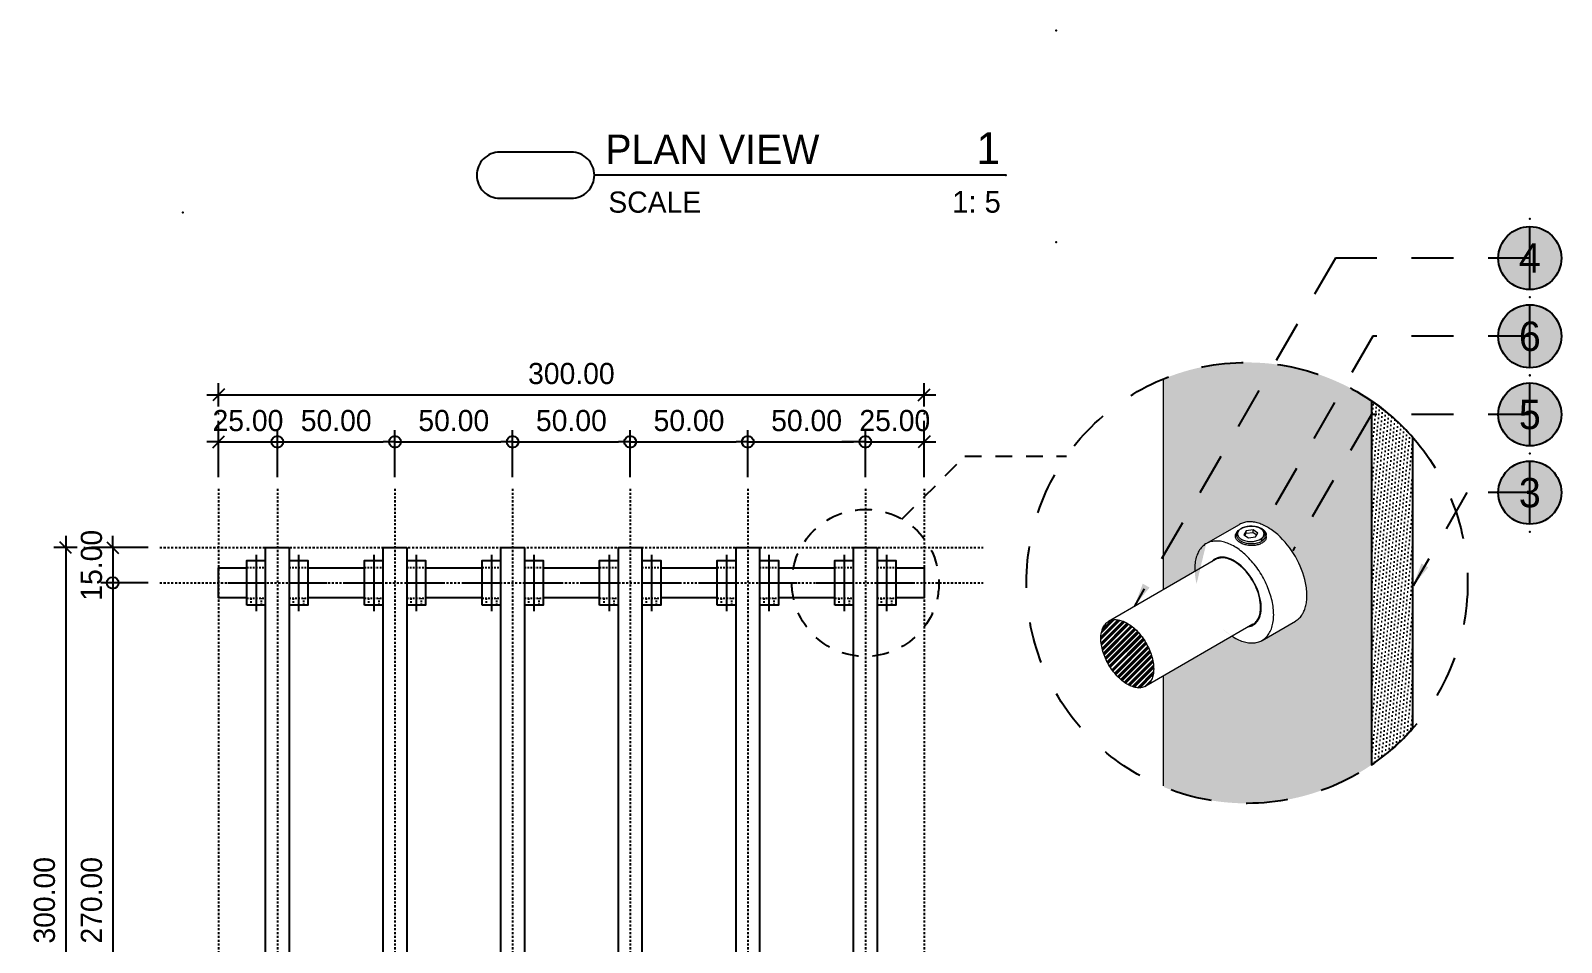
# Model space of a CAD drawing. Header units: millimetres. Extents: x -244126 to 368105, y -173968 to 259060.
# Drawn here: x 2753 to 3404, y 37141 to 37529 of the extents above; entities that cross this region are included whole.
import ezdxf
from ezdxf.enums import TextEntityAlignment as Align
from ezdxf.xclip import XClip

# ---------------------------------------------------------------- set-up
doc = ezdxf.new("R2010")
doc.units = ezdxf.units.MM
doc.header["$MEASUREMENT"] = 0
doc.header["$XCLIPFRAME"] = 0
for name, pattern in [('005_GG_TA_LINE', [13.75, 5, -1.25, 1.25, -1.25, 5]), ('ACAD_ISO04W100', [30, 24, -3, 0, -3]), ('BORDER2', [22.225, 6.35, -3.175, 6.35, -3.175, 0, -3.175]), ('CENTER', [2, 1.25, -0.25, 0.25, -0.25]), ('HIDDEN', [9.525, 6.35, -3.175]), ('TA_GL_000.00010', [0.000275, 0.0001, -2.5e-05, 2.5e-05, -2.5e-05, 0.0001]), ('TA_HL_001.00', [6.5, 3.55, -2.95]), ('TA_HL_002.00', [13, 7.1, -5.9]), ('TA_HL_003.00000', [19.5, 10.65, -8.85]), ('TA_HL_005.00000', [32.5, 17.75, -14.75]), ('TA_L0.25', [1.625, 0.8875, -0.7375]), ('TA_L1', [6.5, 3.55, -2.95])]:
    doc.linetypes.add(name, pattern=pattern)
for name, color, linetype in [('000 - D I M', 6, 'Continuous'), ('000 - GRID', 8, 'CENTER'), ('000 - H A T C H', 8, 'Continuous'), ('000 - SYMBOL CON', 1, 'Continuous'), ('000 - T E X T', 4, 'Continuous'), ('000 - WIPEOUT', 250, 'Continuous'), ('001 - ASCESSORIES', 1, 'Continuous'), ('002 - STRUCTURAL STEEL', 4, 'Continuous'), ('A04_TUBE SERIES', 7, 'Continuous')]:
    doc.layers.add(name, color=color, linetype=linetype)
doc.styles.add('BROWALLIA', font='BrowalliaUPC.ttf')
doc.styles.add('Cetury Gothic', font='GOTHIC.TTF')
doc.styles.add('CORDIA', font='cordia.shx')
doc.styles.add('MtXpl_BrowalliaUPC', font='BrowalliaUPC.ttf')
doc.styles.add('TA', font='Cordia New.ttf', dxfattribs={"height": 4.5})
doc.dimstyles.new('DIM C-C', dxfattribs={"dimtxt": 0.18, "dimasz": 0.1, "dimexe": 0.1, "dimexo": 0.1, "dimgap": 0.09, "dimtad": 1, "dimtoh": 1, "dimzin": 0, "dimdsep": 46, "dimtxsty": 'CORDIA', "dimblk": 'ORIGIN', "dimcen": 0.1, "dimdle": 0.1, "dimclrd": 40, "dimclre": 140, "dimclrt": 3, "dimadec": 0, "dimazin": 0, "dimtfac": 1, "dimtix": 1, "dimtmove": 2, "dimatfit": 3, "dimfxl": 1, "dimtolj": 1, "dimtzin": 0, "dimarcsym": 0})
doc.dimstyles.new('DIM C-E', dxfattribs={"dimscale": 2, "dimtxt": 0.18, "dimasz": 0.1, "dimexe": 0.1, "dimexo": 0.1, "dimgap": 0.09, "dimtad": 1, "dimtoh": 1, "dimzin": 0, "dimdsep": 46, "dimtxsty": 'CORDIA', "dimblk1": 'ORIGIN', "dimblk2": 'OBLIQUE', "dimsah": 1, "dimcen": 0.1, "dimdle": 0.1, "dimclrd": 40, "dimclre": 140, "dimclrt": 3, "dimadec": 0, "dimazin": 0, "dimtfac": 1, "dimtix": 1, "dimtmove": 2, "dimatfit": 3, "dimfxl": 1, "dimtolj": 1, "dimtzin": 0, "dimarcsym": 0})
doc.dimstyles.new('DIM E-C', dxfattribs={"dimscale": 2, "dimtxt": 0.18, "dimasz": 0.1, "dimexe": 0.1, "dimexo": 0.1, "dimgap": 0.09, "dimtad": 1, "dimtoh": 1, "dimzin": 0, "dimdsep": 46, "dimtxsty": 'CORDIA', "dimblk1": 'OBLIQUE', "dimblk2": 'ORIGIN', "dimsah": 1, "dimcen": 0.1, "dimdle": 0.1, "dimclrd": 40, "dimclre": 140, "dimclrt": 3, "dimadec": 0, "dimazin": 0, "dimtfac": 1, "dimtix": 1, "dimtmove": 2, "dimatfit": 3, "dimfxl": 1, "dimtolj": 1, "dimtzin": 0, "dimarcsym": 0})
doc.dimstyles.new('DIM E-E', dxfattribs={"dimscale": 2, "dimtxt": 0.18, "dimasz": 0.1, "dimexe": 0.1, "dimexo": 0.1, "dimgap": 0.09, "dimtad": 1, "dimtoh": 1, "dimzin": 0, "dimdsep": 46, "dimtxsty": 'CORDIA', "dimblk": 'OBLIQUE', "dimcen": 0.1, "dimdle": 0.1, "dimclrd": 40, "dimclre": 140, "dimclrt": 3, "dimadec": 0, "dimazin": 0, "dimtfac": 1, "dimtix": 1, "dimtmove": 2, "dimatfit": 3, "dimfxl": 1, "dimtolj": 1, "dimtzin": 0, "dimarcsym": 0})

# ---------------------------------------------------------------- blocks, each defined once
blk = doc.blocks.new('*U1674')
at = {"linetype": '005_GG_TA_LINE'}
blk.add_point((125, 592.5), dxfattribs=at)
at = {"color": 4, "style": 'TA'}
blk.add_attdef('PAPER_SIZE', text='', height=6.25, dxfattribs=at).set_placement((1421.5, 24.94), align=Align.MIDDLE_RIGHT)
blk.add_attdef('SCALE_SIZE', text='', height=6.25, dxfattribs=at).set_placement((1433.78, 25.07), align=Align.MIDDLE_LEFT)
at = {"layer": '000 - T E X T', "color": 250, "style": 'TA'}
for tag, height, p in [('SUPERLINK', 5, (43.16, 1039.41)), ('NAMEFILE', 5, (43.16, 1029.41)), ('SC', 100, (8.41, 938.03))]:
    blk.add_attdef(tag, text='', height=height, dxfattribs=at).set_placement(p, align=Align.MIDDLE_LEFT)
at = {"layer": '000 - T E X T', "color": 4, "style": 'TA'}
for tag, height, p in [('NAME_JOB_1', 5, (1309.16, 845.63)), ('NAME_JOB_2', 5, (1309.16, 834.72)), ('NAME_PROJECT_1', 7.5, (1234.52, 797.42)), ('NAME_PROJECT_2', 7.5, (1234.52, 778.92)), ('NAME_PROJECT_3', 7.5, (1234.52, 760.42)), ('CODE_VALUE_1', 4.75, (1302.87, 722.8)), ('CODE_VALUE_2', 4.75, (1302.87, 707.8)), ('PART_NAME_VALUE_1', 4.75, (1302.87, 689.69)), ('PART_NAME_VALUE_2', 4.75, (1302.87, 674.69)), ('PART_NAME_VALUE_3', 4.75, (1302.87, 659.69)), ('MATTERIAL_VALUE_1', 9, (1304.89, 642.26)), ('SPEC_VALUE', 9, (1304.89, 621.71)), ('THICKNESS_VALUE', 9, (1304.89, 601.32)), ('COATING_VALUE_1', 9, (1304.89, 581.25)), ('COATING_VALUE_2', 9, (1304.89, 561.18)), ('NAME_TITLE_1', 6, (1236.27, 194.04)), ('NAME_TITLE_2', 6, (1236.27, 177.39)), ('NAME_TITLE_3', 6, (1236.27, 160.74)), ('DRAWING_NO1', 6, (1236.53, 82.29)), ('DRAWING_NO2', 6, (1236.53, 62.29))]:
    blk.add_attdef(tag, text='', height=height, dxfattribs=at).set_placement(p, align=Align.MIDDLE_LEFT)
for tag, p in [('NAME_DAFT', (1383.53, 340.54)), ('NAME_CHECKED', (1383.53, 306.49)), ('NAME_DESIGNER', (1383.53, 273.03)), ('NAME_DESIGN_MGR', (1383.53, 237.79))]:
    blk.add_attdef(tag, text='', height=9, dxfattribs=at).set_placement(p, align=Align.MIDDLE_CENTER)
for tag, p, height in [('REV', (1383.82, 125.62), 9.38), ('NAME_REMARK', (138.21, 43.26), 10)]:
    blk.add_attdef(tag, p, '', height=height, dxfattribs=at)
at = {"layer": '000 - T E X T', "color": 4, "style": 'Cetury Gothic'}
for tag, p in [('SHEET_NO.', (1403.95, 84.99)), ('TOTAL_SHEET_NO.', (1402.41, 44.1))]:
    blk.add_attdef(tag, text='', height=9, dxfattribs=at).set_placement(p, align=Align.CENTER)
blk = doc.blocks.new('*U1509')
at = {"color": 0, "linetype": 'ByBlock', "ltscale": 3}
for points in [[(-120, 0), (-120, -300), (-130, -300), (-130, 0)], [(-70, 0), (-70, -300), (-80, -300), (-80, 0)], [(-20, 0), (-20, -300), (-30, -300), (-30, 0)], [(30, 0), (30, -300), (20, -300), (20, 0)], [(80, 0), (80, -300), (70, -300), (70, 0)], [(130, 0), (130, -300), (120, -300), (120, 0)]]:
    blk.add_wipeout(points, dxfattribs=at).dxf.layer = '000 - WIPEOUT'
at = {"layer": 'A04_TUBE SERIES', "color": 0, "linetype": 'ByBlock', "ltscale": 3}
for points in [[(-120, 0), (-120, -300), (-130, -300), (-130, 0)], [(-70, 0), (-70, -300), (-80, -300), (-80, 0)], [(-20, 0), (-20, -300), (-30, -300), (-30, 0)], [(30, 0), (30, -300), (20, -300), (20, 0)], [(80, 0), (80, -300), (70, -300), (70, 0)], [(130, 0), (130, -300), (120, -300), (120, 0)]]:
    blk.add_lwpolyline(points, close=True, dxfattribs=at)
blk = doc.blocks.new('*U1505')
at = {"color": 0}
blk.add_wipeout([(-150, 6.35), (150, 6.35), (150, -6.35), (-150, -6.35)], dxfattribs=at).dxf.layer = '000 - WIPEOUT'
at = {"layer": '002 - STRUCTURAL STEEL', "color": 0, "linetype": 'ByBlock'}
blk.add_lwpolyline([(-150, 6.35), (150, 6.35), (150, -6.35), (-150, -6.35)], close=True, dxfattribs=at)
blk = doc.blocks.new('000 - FAMELINE_STAINLESS_STEEL_LOCKING_BUSH_(SS-LKB-01)_TOP_VIEW')
at = {"color": 2}
blk.add_wipeout([(-9.5, 4), (9.5, 4), (9.5, -4), (-9.5, -4)], dxfattribs=at).dxf.layer = '000 - WIPEOUT'
at = {"layer": '001 - ASCESSORIES', "linetype": 'TA_L1', "ltscale": 0.2}
for p, q in [((-6.5, 2.25), (-9.5, 2.25)), ((-6.5, 4), (-6.5, -4)), ((6.5, 4), (6.5, -4)), ((-9.5, -2.25), (-6.5, -2.25))]:
    blk.add_line(p, q, dxfattribs=at)
at = {"layer": '001 - ASCESSORIES', "color": 2}
blk.add_lwpolyline([(-9.5, 4), (9.5, 4), (9.5, -4), (-9.5, -4)], close=True, dxfattribs=at)
at = {"layer": 'Defpoints', "color": 250}
for p, q in [((0, 12), (0, -12)), ((12, 0), (-12, 0))]:
    blk.add_line(p, q, dxfattribs=at)
blk = doc.blocks.new('*U1507')
at = {"rotation": 90}
for p in [(-134, 0), (-66, 0), (-16, 0), (34, 0), (84, 0), (134, 0)]:
    blk.add_blockref('000 - FAMELINE_STAINLESS_STEEL_LOCKING_BUSH_(SS-LKB-01)_TOP_VIEW', p, dxfattribs=at)
for p in [(-116, 0), (-84, 0), (-34, 0), (16, 0), (66, 0), (116, 0)]:
    blk.add_blockref('000 - FAMELINE_STAINLESS_STEEL_LOCKING_BUSH_(SS-LKB-01)_TOP_VIEW', p, dxfattribs=at)
blk = doc.blocks.new('*U548')
at = {"color": 3}
blk.add_point((0, -300), dxfattribs=at)
at = {"layer": '000 - GRID', "color": 0, "linetype": 'ByBlock'}
blk.add_line((0, 25), (0, -325), dxfattribs=at)
at = {"layer": '000 - GRID', "color": 0}
blk.add_point((0, 0), dxfattribs=at)
at = {"style": 'TA', "flags": 1}
blk.add_attdef('LOCATION', (6, 6), '', height=4.5, dxfattribs=at)
blk = doc.blocks.new('_Oblique')
at = {"color": 0, "linetype": 'ByBlock', "lineweight": -2}
blk.add_line((-0.5, -0.5), (0.5, 0.5), dxfattribs=at)
blk = doc.blocks.new('_Origin')
at = {"color": 0, "linetype": 'ByBlock', "lineweight": -2}
blk.add_line((0, 0), (-1, 0), dxfattribs=at)
blk.add_circle((0, 0), 0.5, dxfattribs=at)
blk = doc.blocks.new('*D1935')
at = {"layer": '000 - D I M', "color": 40, "lineweight": -2, "transparency": 16777216}
for p, q in [((2787.97, 37309.28), (2787.97, 37314.28)), ((2787.97, 37309.28), (2787.97, 37294.28)), ((2787.97, 37289.28), (2787.97, 37284.28))]:
    blk.add_line(p, q, dxfattribs=at)
at = {"layer": '000 - D I M', "color": 140, "linetype": 'ACAD_ISO04W100', "lineweight": -2, "transparency": 16777216}
for p, q in [((2802.97, 37309.28), (2782.97, 37309.28)), ((2802.97, 37294.28), (2782.97, 37294.28))]:
    blk.add_line(p, q, dxfattribs=at)
at = {"layer": 'Defpoints', "color": 0, "transparency": 16777216}
for p in [(2807.97, 37309.28), (2787.97, 37294.28), (2807.97, 37294.28)]:
    blk.add_point(p, dxfattribs=at)
at = {"layer": '000 - D I M', "color": 40, "lineweight": -2, "transparency": 16777216, "xscale": 5, "yscale": 5, "zscale": 5}
for name, p, rotation in [('_Oblique', (2787.97, 37309.28), 270), ('_Origin', (2787.97, 37294.28), 90)]:
    blk.add_blockref(name, p, dxfattribs=dict(at, rotation=rotation))
at = {"layer": '000 - D I M', "color": 3, "transparency": 16777216, "insert": (2778.97, 37301.78), "char_height": 9, "attachment_point": 5, "rotation": 90, "style": 'CORDIA'}
blk.add_mtext('\\A1;15.00', dxfattribs=at)
blk = doc.blocks.new('*D1936')
at = {"layer": '000 - D I M', "color": 140, "linetype": 'ACAD_ISO04W100', "lineweight": -2, "transparency": 16777216}
for p, q in [((2802.97, 37294.28), (2782.97, 37294.28)), ((2802.97, 37024.28), (2782.97, 37024.28))]:
    blk.add_line(p, q, dxfattribs=at)
at = {"layer": '000 - D I M', "color": 40, "lineweight": -2, "transparency": 16777216}
blk.add_line((2787.97, 37289.28), (2787.97, 37029.28), dxfattribs=at)
at = {"layer": 'Defpoints', "color": 0, "transparency": 16777216}
for p in [(2807.97, 37294.28), (2787.97, 37024.28), (2807.97, 37024.28)]:
    blk.add_point(p, dxfattribs=at)
at = {"layer": '000 - D I M', "color": 40, "lineweight": -2, "transparency": 16777216, "xscale": 5, "yscale": 5, "zscale": 5}
for p, rotation in [((2787.97, 37294.28), 90), ((2787.97, 37024.28), 270)]:
    blk.add_blockref('_Origin', p, dxfattribs=dict(at, rotation=rotation))
at = {"layer": '000 - D I M', "color": 3, "transparency": 16777216, "insert": (2778.97, 37159.28), "char_height": 9, "attachment_point": 5, "rotation": 90, "style": 'CORDIA'}
blk.add_mtext('\\A1;270.00', dxfattribs=at)
blk = doc.blocks.new('*D1938')
at = {"layer": '000 - D I M', "color": 40, "lineweight": -2, "transparency": 16777216}
blk.add_line((2767.97, 37314.28), (2767.97, 37004.28), dxfattribs=at)
at = {"layer": '000 - D I M', "color": 140, "linetype": 'ACAD_ISO04W100', "lineweight": -2, "transparency": 16777216}
for p, q in [((2802.97, 37309.28), (2762.97, 37309.28)), ((2802.97, 37009.28), (2762.97, 37009.28))]:
    blk.add_line(p, q, dxfattribs=at)
at = {"layer": 'Defpoints', "color": 0, "transparency": 16777216}
for p in [(2807.97, 37309.28), (2767.97, 37009.28), (2807.97, 37009.28)]:
    blk.add_point(p, dxfattribs=at)
at = {"layer": '000 - D I M', "color": 40, "lineweight": -2, "transparency": 16777216, "xscale": 5, "yscale": 5, "zscale": 5}
for p, rotation in [((2767.97, 37309.28), 90), ((2767.97, 37009.28), 270)]:
    blk.add_blockref('_Oblique', p, dxfattribs=dict(at, rotation=rotation))
at = {"layer": '000 - D I M', "color": 3, "transparency": 16777216, "insert": (2758.97, 37159.28), "char_height": 9, "attachment_point": 5, "rotation": 90, "style": 'CORDIA'}
blk.add_mtext('\\A1;300.00', dxfattribs=at)
blk = doc.blocks.new('*D1939')
at = {"layer": '000 - D I M', "color": 140, "linetype": 'ACAD_ISO04W100', "lineweight": -2, "transparency": 16777216}
for p, q in [((2832.97, 37339.28), (2832.97, 37359.28)), ((2857.97, 37339.28), (2857.97, 37359.28))]:
    blk.add_line(p, q, dxfattribs=at)
at = {"layer": '000 - D I M', "color": 40, "lineweight": -2, "transparency": 16777216}
for p, q in [((2832.97, 37354.28), (2827.97, 37354.28)), ((2832.97, 37354.28), (2857.97, 37354.28)), ((2862.97, 37354.28), (2867.97, 37354.28))]:
    blk.add_line(p, q, dxfattribs=at)
at = {"layer": 'Defpoints', "color": 0, "transparency": 16777216}
for p in [(2857.97, 37354.28), (2832.97, 37334.28), (2857.97, 37334.28)]:
    blk.add_point(p, dxfattribs=at)
at = {"layer": '000 - D I M', "color": 40, "lineweight": -2, "transparency": 16777216, "xscale": 5, "yscale": 5, "zscale": 5}
blk.add_blockref('_Oblique', (2832.97, 37354.28), dxfattribs=at)
at = {"layer": '000 - D I M', "color": 40, "lineweight": -2, "transparency": 16777216, "xscale": 5, "yscale": 5, "zscale": 5, "rotation": 180}
blk.add_blockref('_Origin', (2857.97, 37354.28), dxfattribs=at)
at = {"layer": '000 - D I M', "color": 3, "transparency": 16777216, "insert": (2845.47, 37363.28), "char_height": 9, "attachment_point": 5, "style": 'CORDIA'}
blk.add_mtext('\\A1;25.00', dxfattribs=at)
blk = doc.blocks.new('*D1940')
at = {"layer": '000 - D I M', "color": 140, "linetype": 'ACAD_ISO04W100', "lineweight": -2, "transparency": 16777216}
for p, q in [((2857.97, 37339.28), (2857.97, 37359.28)), ((2907.97, 37339.28), (2907.97, 37359.28))]:
    blk.add_line(p, q, dxfattribs=at)
at = {"layer": '000 - D I M', "color": 40, "lineweight": -2, "transparency": 16777216}
blk.add_line((2862.97, 37354.28), (2902.97, 37354.28), dxfattribs=at)
at = {"layer": 'Defpoints', "color": 0, "transparency": 16777216}
for p in [(2907.97, 37354.28), (2857.97, 37334.28), (2907.97, 37334.28)]:
    blk.add_point(p, dxfattribs=at)
at = {"layer": '000 - D I M', "color": 40, "lineweight": -2, "transparency": 16777216, "xscale": 5, "yscale": 5, "zscale": 5, "rotation": 180}
blk.add_blockref('_Origin', (2857.97, 37354.28), dxfattribs=at)
at = {"layer": '000 - D I M', "color": 40, "lineweight": -2, "transparency": 16777216, "xscale": 5, "yscale": 5, "zscale": 5}
blk.add_blockref('_Origin', (2907.97, 37354.28), dxfattribs=at)
at = {"layer": '000 - D I M', "color": 3, "transparency": 16777216, "insert": (2882.97, 37363.28), "char_height": 9, "attachment_point": 5, "style": 'CORDIA'}
blk.add_mtext('\\A1;50.00', dxfattribs=at)
blk = doc.blocks.new('*D1941')
at = {"layer": '000 - D I M', "color": 140, "linetype": 'ACAD_ISO04W100', "lineweight": -2, "transparency": 16777216}
for p, q in [((2907.97, 37339.28), (2907.97, 37359.28)), ((2957.97, 37339.28), (2957.97, 37359.28))]:
    blk.add_line(p, q, dxfattribs=at)
at = {"layer": '000 - D I M', "color": 40, "lineweight": -2, "transparency": 16777216}
blk.add_line((2912.97, 37354.28), (2952.97, 37354.28), dxfattribs=at)
at = {"layer": 'Defpoints', "color": 0, "transparency": 16777216}
for p in [(2957.97, 37354.28), (2907.97, 37334.28), (2957.97, 37334.28)]:
    blk.add_point(p, dxfattribs=at)
at = {"layer": '000 - D I M', "color": 40, "lineweight": -2, "transparency": 16777216, "xscale": 5, "yscale": 5, "zscale": 5, "rotation": 180}
blk.add_blockref('_Origin', (2907.97, 37354.28), dxfattribs=at)
at = {"layer": '000 - D I M', "color": 40, "lineweight": -2, "transparency": 16777216, "xscale": 5, "yscale": 5, "zscale": 5}
blk.add_blockref('_Origin', (2957.97, 37354.28), dxfattribs=at)
at = {"layer": '000 - D I M', "color": 3, "transparency": 16777216, "insert": (2932.97, 37363.28), "char_height": 9, "attachment_point": 5, "style": 'CORDIA'}
blk.add_mtext('\\A1;50.00', dxfattribs=at)
blk = doc.blocks.new('*D1942')
at = {"layer": '000 - D I M', "color": 140, "linetype": 'ACAD_ISO04W100', "lineweight": -2, "transparency": 16777216}
for p, q in [((2957.97, 37339.28), (2957.97, 37359.28)), ((3007.97, 37339.28), (3007.97, 37359.28))]:
    blk.add_line(p, q, dxfattribs=at)
at = {"layer": '000 - D I M', "color": 40, "lineweight": -2, "transparency": 16777216}
blk.add_line((2962.97, 37354.28), (3002.97, 37354.28), dxfattribs=at)
at = {"layer": 'Defpoints', "color": 0, "transparency": 16777216}
for p in [(3007.97, 37354.28), (2957.97, 37334.28), (3007.97, 37334.28)]:
    blk.add_point(p, dxfattribs=at)
at = {"layer": '000 - D I M', "color": 40, "lineweight": -2, "transparency": 16777216, "xscale": 5, "yscale": 5, "zscale": 5, "rotation": 180}
blk.add_blockref('_Origin', (2957.97, 37354.28), dxfattribs=at)
at = {"layer": '000 - D I M', "color": 40, "lineweight": -2, "transparency": 16777216, "xscale": 5, "yscale": 5, "zscale": 5}
blk.add_blockref('_Origin', (3007.97, 37354.28), dxfattribs=at)
at = {"layer": '000 - D I M', "color": 3, "transparency": 16777216, "insert": (2982.97, 37363.28), "char_height": 9, "attachment_point": 5, "style": 'CORDIA'}
blk.add_mtext('\\A1;50.00', dxfattribs=at)
blk = doc.blocks.new('*D1943')
at = {"layer": '000 - D I M', "color": 140, "linetype": 'ACAD_ISO04W100', "lineweight": -2, "transparency": 16777216}
for p, q in [((3007.97, 37339.28), (3007.97, 37359.28)), ((3057.97, 37339.28), (3057.97, 37359.28))]:
    blk.add_line(p, q, dxfattribs=at)
at = {"layer": '000 - D I M', "color": 40, "lineweight": -2, "transparency": 16777216}
blk.add_line((3012.97, 37354.28), (3052.97, 37354.28), dxfattribs=at)
at = {"layer": 'Defpoints', "color": 0, "transparency": 16777216}
for p in [(3057.97, 37354.28), (3007.97, 37334.28), (3057.97, 37334.28)]:
    blk.add_point(p, dxfattribs=at)
at = {"layer": '000 - D I M', "color": 40, "lineweight": -2, "transparency": 16777216, "xscale": 5, "yscale": 5, "zscale": 5, "rotation": 180}
blk.add_blockref('_Origin', (3007.97, 37354.28), dxfattribs=at)
at = {"layer": '000 - D I M', "color": 40, "lineweight": -2, "transparency": 16777216, "xscale": 5, "yscale": 5, "zscale": 5}
blk.add_blockref('_Origin', (3057.97, 37354.28), dxfattribs=at)
at = {"layer": '000 - D I M', "color": 3, "transparency": 16777216, "insert": (3032.97, 37363.28), "char_height": 9, "attachment_point": 5, "style": 'CORDIA'}
blk.add_mtext('\\A1;50.00', dxfattribs=at)
blk = doc.blocks.new('*D1944')
at = {"layer": '000 - D I M', "color": 140, "linetype": 'ACAD_ISO04W100', "lineweight": -2, "transparency": 16777216}
for p, q in [((3057.97, 37339.28), (3057.97, 37359.28)), ((3107.97, 37339.28), (3107.97, 37359.28))]:
    blk.add_line(p, q, dxfattribs=at)
at = {"layer": '000 - D I M', "color": 40, "lineweight": -2, "transparency": 16777216}
blk.add_line((3062.97, 37354.28), (3102.97, 37354.28), dxfattribs=at)
at = {"layer": 'Defpoints', "color": 0, "transparency": 16777216}
for p in [(3107.97, 37354.28), (3057.97, 37334.28), (3107.97, 37334.28)]:
    blk.add_point(p, dxfattribs=at)
at = {"layer": '000 - D I M', "color": 40, "lineweight": -2, "transparency": 16777216, "xscale": 5, "yscale": 5, "zscale": 5, "rotation": 180}
blk.add_blockref('_Origin', (3057.97, 37354.28), dxfattribs=at)
at = {"layer": '000 - D I M', "color": 40, "lineweight": -2, "transparency": 16777216, "xscale": 5, "yscale": 5, "zscale": 5}
blk.add_blockref('_Origin', (3107.97, 37354.28), dxfattribs=at)
at = {"layer": '000 - D I M', "color": 3, "transparency": 16777216, "insert": (3082.97, 37363.28), "char_height": 9, "attachment_point": 5, "style": 'CORDIA'}
blk.add_mtext('\\A1;50.00', dxfattribs=at)
blk = doc.blocks.new('*D1945')
at = {"layer": '000 - D I M', "color": 140, "linetype": 'ACAD_ISO04W100', "lineweight": -2, "transparency": 16777216}
for p, q in [((3107.97, 37339.28), (3107.97, 37359.28)), ((3132.97, 37339.28), (3132.97, 37359.28))]:
    blk.add_line(p, q, dxfattribs=at)
at = {"layer": '000 - D I M', "color": 40, "lineweight": -2, "transparency": 16777216}
for p, q in [((3102.97, 37354.28), (3097.97, 37354.28)), ((3107.97, 37354.28), (3132.97, 37354.28)), ((3132.97, 37354.28), (3137.97, 37354.28))]:
    blk.add_line(p, q, dxfattribs=at)
at = {"layer": 'Defpoints', "color": 0, "transparency": 16777216}
for p in [(3132.97, 37354.28), (3107.97, 37334.28), (3132.97, 37334.28)]:
    blk.add_point(p, dxfattribs=at)
at = {"layer": '000 - D I M', "color": 40, "lineweight": -2, "transparency": 16777216, "xscale": 5, "yscale": 5, "zscale": 5}
blk.add_blockref('_Origin', (3107.97, 37354.28), dxfattribs=at)
at = {"layer": '000 - D I M', "color": 40, "lineweight": -2, "transparency": 16777216, "xscale": 5, "yscale": 5, "zscale": 5, "rotation": 180}
blk.add_blockref('_Oblique', (3132.97, 37354.28), dxfattribs=at)
at = {"layer": '000 - D I M', "color": 3, "transparency": 16777216, "insert": (3120.47, 37363.28), "char_height": 9, "attachment_point": 5, "style": 'CORDIA'}
blk.add_mtext('\\A1;25.00', dxfattribs=at)
blk = doc.blocks.new('*D1934')
at = {"layer": '000 - D I M', "color": 140, "linetype": 'ACAD_ISO04W100', "lineweight": -2, "transparency": 16777216}
for p, q in [((2832.97, 37339.28), (2832.97, 37379.28)), ((3132.97, 37339.28), (3132.97, 37379.28))]:
    blk.add_line(p, q, dxfattribs=at)
at = {"layer": '000 - D I M', "color": 40, "lineweight": -2, "transparency": 16777216}
blk.add_line((2827.97, 37374.28), (3137.97, 37374.28), dxfattribs=at)
at = {"layer": 'Defpoints', "color": 0, "transparency": 16777216}
for p in [(3132.97, 37374.28), (2832.97, 37334.28), (3132.97, 37334.28)]:
    blk.add_point(p, dxfattribs=at)
at = {"layer": '000 - D I M', "color": 40, "lineweight": -2, "transparency": 16777216, "xscale": 5, "yscale": 5, "zscale": 5, "rotation": 180}
blk.add_blockref('_Oblique', (2832.97, 37374.28), dxfattribs=at)
at = {"layer": '000 - D I M', "color": 40, "lineweight": -2, "transparency": 16777216, "xscale": 5, "yscale": 5, "zscale": 5}
blk.add_blockref('_Oblique', (3132.97, 37374.28), dxfattribs=at)
at = {"layer": '000 - D I M', "color": 3, "transparency": 16777216, "insert": (2982.97, 37383.28), "char_height": 9, "attachment_point": 5, "style": 'CORDIA'}
blk.add_mtext('\\A1;300.00', dxfattribs=at)
blk = doc.blocks.new('A$C883bbb3a')
at = {"color": 0, "linetype": 'Continuous', "lineweight": 0, "extrusion": (5.55112e-17, 0.816497, 0.57735)}
for p, q in [((-88.93, 150.9), (-96, 146.82)), ((-53.57, 130.49), (-88.93, 150.9)), ((-96, 146.82), (-60.64, 126.41)), ((-96, 79.91), (-96, 146.82)), ((-60.64, 126.41), (-53.57, 130.49)), ((-53.57, 10.08), (-53.57, 130.49)), ((-60.64, 6), (-60.64, 126.41)), ((-88.73, 87.75), (-83.07, 91.01)), ((-83.4, 89.08), (-83.4, 89.41)), ((-81.95, 89.93), (-82.34, 89.27)), ((-82.34, 89.27), (-81.54, 88.74)), ((-82.17, 89.15), (-81.95, 89.53)), ((-80.75, 90.07), (-81.95, 89.93)), ((-81.95, 89.53), (-81.95, 89.93)), ((-81.95, 89.53), (-80.75, 89.66)), ((-81.54, 88.74), (-80.35, 88.88)), ((-79.95, 89.54), (-80.75, 90.07)), ((-80.75, 89.66), (-80.75, 90.07)), ((-80.75, 89.66), (-80.13, 89.25)), ((-80.35, 88.88), (-79.95, 89.54)), ((-78.9, 89.33), (-78.9, 89.41)), ((-87.15, 85.02), (-105.33, 74.52)), ((-80.8, 74.02), (-98.98, 63.52)), ((-79.23, 71.29), (-73.57, 74.56)), ((-96, 26.41), (-96, 65.25)), ((-96, 26.41), (-60.64, 6)), ((-60.64, 6), (-53.57, 10.08))]:
    blk.add_line(p, q, dxfattribs=at)
at = {"color": 0, "linetype": 'Continuous', "lineweight": 0}
for centre, major_axis, start_param, end_param in [((-78.32, 82.79), (4.75, -8.23), 0, 3.141593), ((-83.98, 79.52), (4.75, -8.23), -0.785398, 3.980305), ((-83.98, 79.52), (3.25, -5.63), -0.21525, 3.356842), ((-83.98, 79.52), (-3.18, 5.5), -2.356194, 0), ((-102.16, 69.02), (3.18, -5.5), -5.497787, 0.785398), ((-83.98, 79.52), (3.18, -5.5), 0, 0.785398), ((-83.98, 79.52), (4.75, -8.23), -0.838712, -0.785398)]:
    blk.add_ellipse(centre, major_axis=major_axis, ratio=0.57735, start_param=start_param, end_param=end_param, dxfattribs=at)
at = {"color": 0, "linetype": 'Continuous', "lineweight": 0, "extrusion": (-3.37418e-17, 2.77556e-16, -1)}
blk.add_ellipse((-81.15, 89.41), major_axis=(-2.25, 0), ratio=0.57735, start_param=-5.497787, end_param=0.785398, dxfattribs=at)
at = {"color": 0, "linetype": 'Continuous', "lineweight": 0, "extrusion": (-1.99733e-16, 1.28814e-17, -1)}
blk.add_ellipse((-78.32, 82.79), major_axis=(-3.25, 5.63), ratio=0.57735, start_param=-1.083048, end_param=-1.055781, dxfattribs=at)
at = {"color": 0, "linetype": 'Continuous', "lineweight": 0, "extrusion": (1.68259e-16, 9.71445e-17, -1)}
blk.add_ellipse((-78.32, 82.79), major_axis=(-3.25, 5.63), ratio=0.57735, start_param=-2.085811, end_param=-2.058544, dxfattribs=at)
at = {"color": 0, "linetype": 'Continuous', "lineweight": 0}
for points, knots in [([(-78.56, 88.97), (-78.5, 88.69), (-78.59, 88.4), (-78.83, 88.15), (-79.06, 87.91), (-79.44, 87.7), (-79.89, 87.57), (-80.33, 87.44), (-80.86, 87.39), (-81.37, 87.43), (-81.88, 87.47), (-82.38, 87.61), (-82.78, 87.81), (-83.18, 88.01), (-83.49, 88.28), (-83.64, 88.58), (-83.79, 88.88), (-83.8, 89.2), (-83.65, 89.5), (-83.54, 89.72), (-83.36, 89.92), (-83.12, 90.09)], [24.229164, 24.229164, 24.229164, 24.229164, 24.821211, 24.821211, 24.821211, 25.412246, 25.412246, 25.412246, 26.002435, 26.002435, 26.002435, 26.595314, 26.595314, 26.595314, 27.186092, 27.186092, 27.186092, 27.778307, 27.778307, 27.778307, 28.201722, 28.201722, 28.201722, 28.201722]), ([(-78.79, 88.69), (-78.89, 88.43), (-79.15, 88.19), (-79.51, 88.02), (-79.86, 87.84), (-80.32, 87.73), (-80.8, 87.71), (-81.28, 87.68), (-81.78, 87.74), (-82.22, 87.88), (-82.67, 88.03), (-83.05, 88.26), (-83.29, 88.54), (-83.52, 88.8), (-83.61, 89.11), (-83.55, 89.4), (-83.49, 89.7), (-83.28, 89.98), (-82.96, 90.21), (-82.64, 90.43), (-82.21, 90.6), (-81.73, 90.68), (-81.26, 90.77), (-80.76, 90.77), (-80.3, 90.68), (-79.85, 90.6), (-79.45, 90.44), (-79.17, 90.22), (-78.89, 90.01), (-78.73, 89.75), (-78.73, 89.48), (-78.72, 89.22), (-78.87, 88.95), (-79.14, 88.74), (-79.23, 88.67), (-79.32, 88.6), (-79.43, 88.54)], [24.5727, 24.5727, 24.5727, 24.5727, 25.175026, 25.175026, 25.175026, 25.776887, 25.776887, 25.776887, 26.378325, 26.378325, 26.378325, 27.008025, 27.008025, 27.008025, 27.612184, 27.612184, 27.612184, 28.215164, 28.215164, 28.215164, 28.817144, 28.817144, 28.817144, 29.418301, 29.418301, 29.418301, 30.021635, 30.021635, 30.021635, 30.623032, 30.623032, 30.623032, 31.224969, 31.224969, 31.224969, 31.415927, 31.415927, 31.415927, 31.415927]), ([(-79.56, 88.47), (-79.54, 88.48), (-79.53, 88.49), (-79.48, 88.51), (-79.46, 88.53), (-79.43, 88.54)], [-0.2407938, -0.2407938, -0.2407938, -0.2407938, -0.150057, -0.150057, 0, 0, 0, 0]), ([(-79.43, 88.54), (-79.41, 88.5), (-79.39, 88.46), (-79.35, 88.38), (-79.33, 88.33), (-79.3, 88.29)], [-0.284294, -0.284294, -0.284294, -0.284294, -0.142147, -0.142147, 0, 0, 0, 0]), ([(-79.07, 90.15), (-78.76, 89.93), (-78.57, 89.66), (-78.54, 89.38), (-78.51, 89.1), (-78.64, 88.81), (-78.9, 88.57), (-79.01, 88.47), (-79.15, 88.37), (-79.3, 88.29)], [29.98111, 29.98111, 29.98111, 29.98111, 30.571404, 30.571404, 30.571404, 31.162435, 31.162435, 31.162435, 31.415927, 31.415927, 31.415927, 31.415927]), ([(-79.3, 88.29), (-79.35, 88.32), (-79.4, 88.35), (-79.48, 88.39), (-79.52, 88.42), (-79.56, 88.44)], [-0.4013921, -0.4013921, -0.4013921, -0.4013921, -0.200696, -0.200696, -0.0419445, -0.0419445, -0.0419445, -0.0419445])]:
    blk.add_open_spline(points, degree=3, knots=knots, dxfattribs=at)
for points in [[(-83.12, 90.09), (-83.07, 90.13), (-83.02, 90.16), (-82.97, 90.2)], [(-79.21, 90.26), (-79.17, 90.22), (-79.12, 90.19), (-79.07, 90.15)]]:
    blk.add_open_spline(points, degree=3, dxfattribs=at)
blk = doc.blocks.new('000 - ARROW FOR SYMBOL')
at = {"layer": '000 - SYMBOL CON', "color": 0, "linetype": 'HIDDEN'}
blk.add_solid([(1.29, 1.57), (0, 0), (0.71, 1.9)], dxfattribs=at)
blk = doc.blocks.new('*U1514')
h = blk.add_hatch(color=250)
h.dxf.hatch_style = 1
edge = h.paths.add_edge_path()
edge.add_arc((0, 0), 2.68, 0, 360)
for p in [(0, 3.33), (0, -3.33)]:
    blk.add_point(p)
at = {"layer": '000 - SYMBOL CON', "color": 0, "linetype": 'ByBlock'}
for points in [[(0, 0), (-16.53, 0), (-33.62, -29.6)], [(-16.53, 0), (-16.53, 0), (-33.62, -29.6)]]:
    blk.add_lwpolyline(points, dxfattribs=at)
at = {"layer": '000 - SYMBOL CON', "color": 2}
blk.add_circle((0, 0), 2.68, dxfattribs=at)
at = {"layer": 'Defpoints', "color": 250}
blk.add_line((0, -2.68), (0, 2.68), dxfattribs=at)
at = {"layer": '000 - SYMBOL CON', "color": 0}
blk.add_blockref('000 - ARROW FOR SYMBOL', (-33.62, -29.6), dxfattribs=at)
blk.add_blockref('000 - ARROW FOR SYMBOL', (-33.62, -29.6), dxfattribs=at)
at = {"layer": '000 - T E X T', "style": 'BROWALLIA'}
blk.add_attdef('NO.CODE', text='', height=2.5, dxfattribs=at).set_placement((0, 0), align=Align.MIDDLE_CENTER)
blk = doc.blocks.new('*U1513')
h = blk.add_hatch(color=250)
h.dxf.hatch_style = 1
edge = h.paths.add_edge_path()
edge.add_arc((0, 0), 2.68, 0, 360)
for p in [(0, 3.33), (0, -3.33)]:
    blk.add_point(p)
at = {"layer": '000 - SYMBOL CON', "color": 0, "linetype": 'ByBlock'}
for points in [[(0, 0), (-13.35, 0), (-22.75, -16.28)], [(-13.35, 0), (-13.35, 0), (-22.75, -16.28)]]:
    blk.add_lwpolyline(points, dxfattribs=at)
at = {"layer": '000 - SYMBOL CON', "color": 2}
blk.add_circle((0, 0), 2.68, dxfattribs=at)
at = {"layer": 'Defpoints', "color": 250}
blk.add_line((0, -2.68), (0, 2.68), dxfattribs=at)
at = {"layer": '000 - SYMBOL CON', "color": 0}
blk.add_blockref('000 - ARROW FOR SYMBOL', (-22.75, -16.28), dxfattribs=at)
blk.add_blockref('000 - ARROW FOR SYMBOL', (-22.75, -16.28), dxfattribs=at)
at = {"layer": '000 - T E X T', "style": 'BROWALLIA'}
blk.add_attdef('NO.CODE', text='', height=2.5, dxfattribs=at).set_placement((0, 0), align=Align.MIDDLE_CENTER)
blk = doc.blocks.new('*U1515')
h = blk.add_hatch(color=250)
h.dxf.hatch_style = 1
edge = h.paths.add_edge_path()
edge.add_arc((0, 0), 2.68, 0, 360)
for p in [(0, 3.33), (0, -3.33)]:
    blk.add_point(p)
at = {"layer": '000 - SYMBOL CON', "color": 0, "linetype": 'ByBlock'}
for points in [[(0, 0), (-13.47, 0), (-20.16, -11.59)], [(-13.47, 0), (-13.47, 0), (-20.16, -11.59)]]:
    blk.add_lwpolyline(points, dxfattribs=at)
at = {"layer": '000 - SYMBOL CON', "color": 2}
blk.add_circle((0, 0), 2.68, dxfattribs=at)
at = {"layer": 'Defpoints', "color": 250}
blk.add_line((0, -2.68), (0, 2.68), dxfattribs=at)
at = {"layer": '000 - SYMBOL CON', "color": 0}
blk.add_blockref('000 - ARROW FOR SYMBOL', (-20.16, -11.59), dxfattribs=at)
blk.add_blockref('000 - ARROW FOR SYMBOL', (-20.16, -11.59), dxfattribs=at)
at = {"layer": '000 - T E X T', "style": 'BROWALLIA'}
blk.add_attdef('NO.CODE', text='', height=2.5, dxfattribs=at).set_placement((0, 0), align=Align.MIDDLE_CENTER)
blk = doc.blocks.new('*U1512')
h = blk.add_hatch(color=250)
h.dxf.hatch_style = 1
edge = h.paths.add_edge_path()
edge.add_arc((0, 0), 2.68, 0, 360)
for p in [(0, 3.33), (0, -3.33)]:
    blk.add_point(p)
at = {"layer": '000 - SYMBOL CON', "color": 0, "linetype": 'ByBlock'}
for points in [[(0, 0), (-5.35, 0), (-9.93, -7.93)], [(-5.35, 0), (-5.35, 0), (-9.93, -7.93)]]:
    blk.add_lwpolyline(points, dxfattribs=at)
at = {"layer": '000 - SYMBOL CON', "color": 2}
blk.add_circle((0, 0), 2.68, dxfattribs=at)
at = {"layer": 'Defpoints', "color": 250}
blk.add_line((0, -2.68), (0, 2.68), dxfattribs=at)
at = {"layer": '000 - SYMBOL CON', "color": 0}
blk.add_blockref('000 - ARROW FOR SYMBOL', (-9.93, -7.93), dxfattribs=at)
blk.add_blockref('000 - ARROW FOR SYMBOL', (-9.93, -7.93), dxfattribs=at)
at = {"layer": '000 - T E X T', "style": 'BROWALLIA'}
blk.add_attdef('NO.CODE', text='', height=2.5, dxfattribs=at).set_placement((0, 0), align=Align.MIDDLE_CENTER)
blk = doc.blocks.new('*U864')
at = {"color": 4}
blk.add_line((-4.26, 5.7), (-39.26, 5.7), dxfattribs=at)
at = {"linetype": 'TA_GL_000.00010'}
blk.add_point((0, 18), dxfattribs=at)
for p in [(-4.26, 5.7), (0, 0)]:
    blk.add_point(p)
at = {"layer": '000 - SYMBOL CON', "color": 0, "linetype": 'ByBlock'}
blk.add_lwpolyline([(-47.3, 7.66, 0.414214), (-49.26, 5.7, 0.414214), (-47.3, 3.74), (-41.22, 3.74, 0.414214), (-39.26, 5.7, 0.414214), (-41.22, 7.66)], format="xyb", close=True, dxfattribs=at)
at = {"color": 4, "linetype": 'BORDER2', "style": 'Cetury Gothic'}
blk.add_text('SCALE', height=1.8, dxfattribs=at).set_placement((-38.07, 2.51))
at = {"color": 0, "style": 'TA'}
for tag, p in [('HEADING2', (-38.33, 10.65)), ('HEADING', (-38.33, 6.65))]:
    blk.add_attdef(tag, p, '', height=2.5, dxfattribs=at)
for tag, height, p in [('LO', 2.7, (-4.76, 6.65)), ('SC', 1.85, (-4.7, 2.51))]:
    blk.add_attdef(tag, text='', height=height, dxfattribs=at).set_placement(p, align=Align.RIGHT)
at = {"layer": '000 - T E X T', "color": 0, "style": 'MtXpl_BrowalliaUPC'}
blk.add_attdef('NO.CODE', text='', height=2, dxfattribs=at).set_placement((-44.26, 5.7), align=Align.MIDDLE_CENTER)

msp = doc.modelspace()

# ---------------------------------------------------------------- hatches: boundary and pattern name
at = {"layer": '000 - H A T C H'}
h = msp.add_hatch(dxfattribs=at)
h.set_pattern_fill('DOTS', color=8, scale=25, angle=21)
edge = h.paths.add_edge_path()
edge.add_line((3263.8687, 37271.56755), (3234.71159, 37254.73369))
edge.add_line((3234.71159, 37254.73369), (3234.71159, 37207.49092))
edge.add_arc((3270.23016, 37294.28063), 93.77645, 247.74323866, 304.31798325)
edge.add_line((3323.09994, 37216.82865), (3323.09994, 37371.7326))
edge.add_arc((3270.23016, 37294.28063), 93.77645, 55.68201675, 112.25676134)
edge.add_line((3234.71159, 37381.07034), (3234.71159, 37291.39543))
edge.add_line((3234.71159, 37291.39543), (3247.9937, 37299.06386))
edge.add_ellipse((3264.76363, 37290.41511), major_axis=(-11.875, 20.5681), ratio=0.577350269, start_angle=0, end_angle=48.05468245, ccw=False)
edge.add_line((3252.88863, 37310.98321), (3267.03076, 37319.14818))
edge.add_ellipse((3278.90576, 37298.58008), major_axis=(-11.875, 20.5681), ratio=0.577350269, start_angle=-180, end_angle=0, ccw=False)
edge.add_line((3290.78076, 37278.01197), (3276.63863, 37269.84701))
edge.add_ellipse((3264.76363, 37290.41511), major_axis=(-11.875, 20.5681), ratio=0.577350269, start_angle=135, end_angle=180, ccw=False)
edge.add_ellipse((3264.76363, 37290.41511), major_axis=(-11.875, 20.5681), ratio=0.577350269, start_angle=131.94531753, end_angle=134.99999998, ccw=False)
h = msp.add_hatch(dxfattribs=at)
h.set_pattern_fill('DOTS', color=1, scale=25, angle=21)
edge = h.paths.add_edge_path()
edge.add_arc((3270.23016, 37294.28063), 93.77645, 41.21052179, 55.68201675)
edge.add_line((3323.09994, 37371.7326), (3323.09994, 37216.82865))
edge.add_arc((3270.23016, 37294.28063), 93.77645, 304.31798325, 318.78947821)
edge.add_line((3340.77761, 37232.49811), (3340.77761, 37356.06314))
h = msp.add_hatch(dxfattribs=at)
h.set_pattern_fill('ANSI32', color=8, scale=5)
edge = h.paths.add_edge_path()
edge.add_ellipse((3219.31588, 37264.17584), major_axis=(-7.9375, 13.74815), ratio=0.577350269, start_angle=0, end_angle=180)
edge.add_ellipse((3219.31588, 37264.17584), major_axis=(-7.9375, 13.74815), ratio=0.577350269, start_angle=180, end_angle=360)

# ---------------------------------------------------------------- linework, layer by layer
at = {"layer": '000 - SYMBOL CON', "color": 2, "linetype": 'TA_HL_002.00'}
msp.add_lwpolyline([(3123.50759, 37321.40434), (3150.26106, 37348.1578), (3193.47553, 37348.1578)], dxfattribs=at)
at = {"layer": '000 - SYMBOL CON', "color": 2, "linetype": 'TA_HL_005.00000'}
msp.add_circle((3270.23016, 37294.28063), 93.77645, dxfattribs=at)
at = {"layer": 'A04_TUBE SERIES', "color": 3}
msp.add_lwpolyline([(3340.77761, 37356.06314, 0.063227864), (3323.09994, 37371.7326), (3323.09994, 37216.82865, 0.063227864), (3340.77761, 37232.49811)], format="xyb", close=True, dxfattribs=at)

# ---------------------------------------------------------------- block references
at = {"color": 2, "linetype": 'TA_HL_003.00000'}
msp.add_blockref('*U1674', (2692.79343, 36859.28063), dxfattribs=at)
at = {"color": 3}
ref = msp.add_blockref('A$C883bbb3a', (3474.70381, 37091.6152), dxfattribs=dict(at, xscale=2.5, yscale=2.5, zscale=2.5))
XClip(ref).set_block_clipping_path([(-87.1277744689, 118.1949452634), (-97.3719201716, 115.1869926876), (-106.3536678239, 109.4147739647), (-113.3453696477, 101.3459199268), (-117.7805995423, 91.634121141), (-119.3000415591, 81.0661697863), (-117.7805995423, 70.4982184317), (-113.3453696477, 60.7864196458), (-106.3536678239, 52.717565608), (-97.3719201716, 46.945346885), (-87.1277744689, 43.9373943092), (-76.4511504764, 43.9373943092), (-66.2070047738, 46.945346885), (-57.2252571214, 52.717565608), (-50.2335552977, 60.7864196458), (-45.798325403, 70.4982184317), (-44.2788833862, 81.0661697863), (-45.798325403, 91.634121141), (-50.2335552977, 101.3459199268), (-57.2252571214, 109.4147739647), (-66.2070047738, 115.1869926876), (-76.4511504764, 118.1949452634)])
at = {"layer": '000 - T E X T', "xscale": 5, "yscale": 5, "zscale": 5}
msp.add_blockref('*U864', (3189.03377, 37439.19943), dxfattribs=at).add_auto_attribs({'HEADING': 'PLAN VIEW', 'LO': '1', 'SC': '1: 5'})
at = {"layer": '000 - T E X T', "color": 2, "linetype": 'TA_HL_001.00', "ltscale": 2.5, "xscale": 5, "yscale": 5, "zscale": 5}
for name, p, values in [('*U1514', (3390.44986, 37432.44104), {'NO.CODE': '4'}), ('*U1513', (3390.44986, 37399.1849), {'NO.CODE': '6'}), ('*U1515', (3390.44986, 37365.92875), {'NO.CODE': '5'}), ('*U1512', (3390.44986, 37332.6726), {'NO.CODE': '3'})]:
    msp.add_blockref(name, p, dxfattribs=at).add_auto_attribs(values)

# ---------------------------------------------------------------- dimensions: what is measured, and where the dimension line sits
at = {"layer": '000 - D I M', "color": 3}
for base, p1, p2, dimstyle, picture, middle in [((3132.96996, 37374.28063), (2832.96996, 37334.28063), (3132.96996, 37334.28063), 'DIM E-E', '*D1934', (2982.96996, 37383.28063)), ((2857.96996, 37354.28063), (2832.96996, 37334.28063), (2857.96996, 37334.28063), 'DIM E-C', '*D1939', (2845.46996, 37363.28063)), ((2907.96996, 37354.28063), (2857.96996, 37334.28063), (2907.96996, 37334.28063), 'DIM C-C', '*D1940', (2882.96996, 37363.28063)), ((2957.96996, 37354.28063), (2907.96996, 37334.28063), (2957.96996, 37334.28063), 'DIM C-C', '*D1941', (2932.96996, 37363.28063)), ((3007.96996, 37354.28063), (2957.96996, 37334.28063), (3007.96996, 37334.28063), 'DIM C-C', '*D1942', (2982.96996, 37363.28063)), ((3057.96996, 37354.28063), (3007.96996, 37334.28063), (3057.96996, 37334.28063), 'DIM C-C', '*D1943', (3032.96996, 37363.28063)), ((3107.96996, 37354.28063), (3057.96996, 37334.28063), (3107.96996, 37334.28063), 'DIM C-C', '*D1944', (3082.96996, 37363.28063)), ((3132.96996, 37354.28063), (3107.96996, 37334.28063), (3132.96996, 37334.28063), 'DIM C-E', '*D1945', (3120.46996, 37363.28063))]:
    dim = msp.add_linear_dim(base=base, p1=p1, p2=p2, dimstyle=dimstyle, override={"dimscale": 50}, dxfattribs=at)
    dim.commit()
    dim.dimension.update_dxf_attribs({"geometry": picture, "text_midpoint": middle})
for base, p1, p2, dimstyle, picture, middle in [((2787.96996, 37294.28063), (2807.96996, 37309.28063), (2807.96996, 37294.28063), 'DIM E-C', '*D1935', (2778.96996, 37301.78063)), ((2767.96996, 37009.28063), (2807.96996, 37309.28063), (2807.96996, 37009.28063), 'DIM E-E', '*D1938', (2758.96996, 37159.28063)), ((2787.96996, 37024.28063), (2807.96996, 37294.28063), (2807.96996, 37024.28063), 'DIM C-C', '*D1936', (2778.96996, 37159.28063))]:
    dim = msp.add_linear_dim(base=base, p1=p1, p2=p2, angle=90, dimstyle=dimstyle, override={"dimscale": 50}, dxfattribs=at)
    dim.commit()
    dim.dimension.update_dxf_attribs({"geometry": picture, "text_midpoint": middle})

# ---------------------------------------------------------------- next in the draw order: block references
at = {"layer": '001 - ASCESSORIES', "color": 1}
msp.add_blockref('*U1505', (2982.96996, 37294.28063), dxfattribs=at)

# ---------------------------------------------------------------- next in the draw order: block references
at = {"color": 0, "linetype": 'TA_L0.25'}
for p in [(2832.96996, 37309.28063), (3132.96996, 37309.28063)]:
    msp.add_blockref('*U548', p, dxfattribs=at)
at = {"layer": 'A04_TUBE SERIES', "color": 3}
msp.add_blockref('*U1507', (2982.96996, 37294.28063), dxfattribs=at)

# ---------------------------------------------------------------- next in the draw order: block references
msp.add_blockref('*U1509', (2982.96996, 37309.28063), dxfattribs=at)

# ---------------------------------------------------------------- next in the draw order: linework, layer by layer
at = {"layer": '000 - SYMBOL CON', "color": 2, "linetype": 'TA_HL_002.00'}
msp.add_circle((3107.96996, 37294.28063), 31.25882, dxfattribs=at)

# ---------------------------------------------------------------- next in the draw order: block references
at = {"color": 0, "linetype": 'TA_L0.25'}
for p in [(2857.96996, 37309.28063), (2907.96996, 37309.28063), (2957.96996, 37309.28063), (3007.96996, 37309.28063), (3057.96996, 37309.28063), (3107.96996, 37309.28063)]:
    msp.add_blockref('*U548', p, dxfattribs=at)
at = {"color": 0, "linetype": 'TA_L0.25', "rotation": 90}
for p in [(2832.96996, 37309.28063), (2832.96996, 37294.28063)]:
    msp.add_blockref('*U548', p, dxfattribs=at)

doc.saveas('drawing.dxf')
